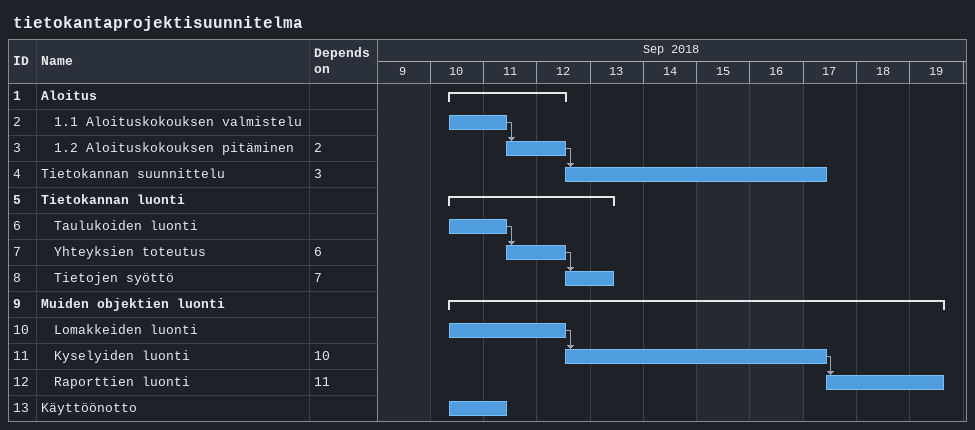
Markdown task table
tietokantaprojektisuunnitelma

| ID | Level | Task | Start | Finish | Predecessors |
|---|---|---|---|---|---|
| 1 | 1 | **Aloitus** | 2018-09-10 | 2018-09-12 |  |
| 2 | 2 | 1.1 Aloituskokouksen valmistelu | 2018-09-10 | 2018-09-11 |  |
| 3 | 2 | 1.2 Aloituskokouksen pitäminen | 2018-09-11 | 2018-09-12 | 2 |
| 4 | 1 | Tietokannan suunnittelu | 2018-09-12 | 2018-09-17 | 3 |
| 5 | 1 | **Tietokannan luonti** | 2018-09-10 | 2018-09-13 |  |
| 6 | 2 | Taulukoiden luonti | 2018-09-10 | 2018-09-11 |  |
| 7 | 2 | Yhteyksien toteutus | 2018-09-11 | 2018-09-12 | 6 |
| 8 | 2 | Tietojen syöttö | 2018-09-12 | 2018-09-13 | 7 |
| 9 | 1 | **Muiden objektien luonti** | 2018-09-10 | 2018-09-19 |  |
| 10 | 2 | Lomakkeiden luonti | 2018-09-10 | 2018-09-12 |  |
| 11 | 2 | Kyselyiden luonti | 2018-09-12 | 2018-09-17 | 10 |
| 12 | 2 | Raporttien luonti | 2018-09-17 | 2018-09-19 | 11 |
| 13 | 1 | Käyttöönotto | 2018-09-10 | 2018-09-11 |  |
